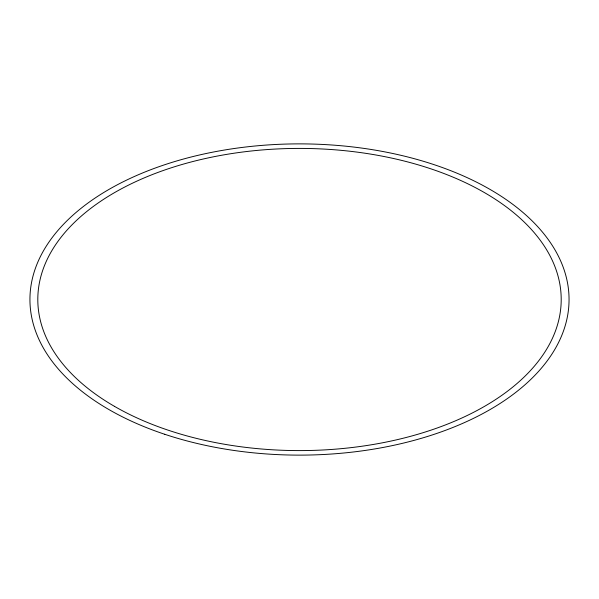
<?xml version="1.0" encoding="UTF-8"?>
<svg xmlns="http://www.w3.org/2000/svg" width="599" height="599" viewBox="0 0 599 599"><rect width="100%" height="100%" fill="white"/><g stroke="black" fill="none" stroke-linecap="round" stroke-linejoin="round"><path stroke-width="0.9" d="M164.725 434.275A269.55 155.62 0 0 0 569.05 299.5A269.55 155.62 0 0 0 164.725 164.725A269.55 155.62 0 0 0 164.725 434.275M114.454 406.339A261.696 151.09 0 0 0 552.285 338.607A261.696 151.09 0 0 0 231.768 153.561A261.696 151.09 0 0 0 114.454 406.339"/></g></svg>
